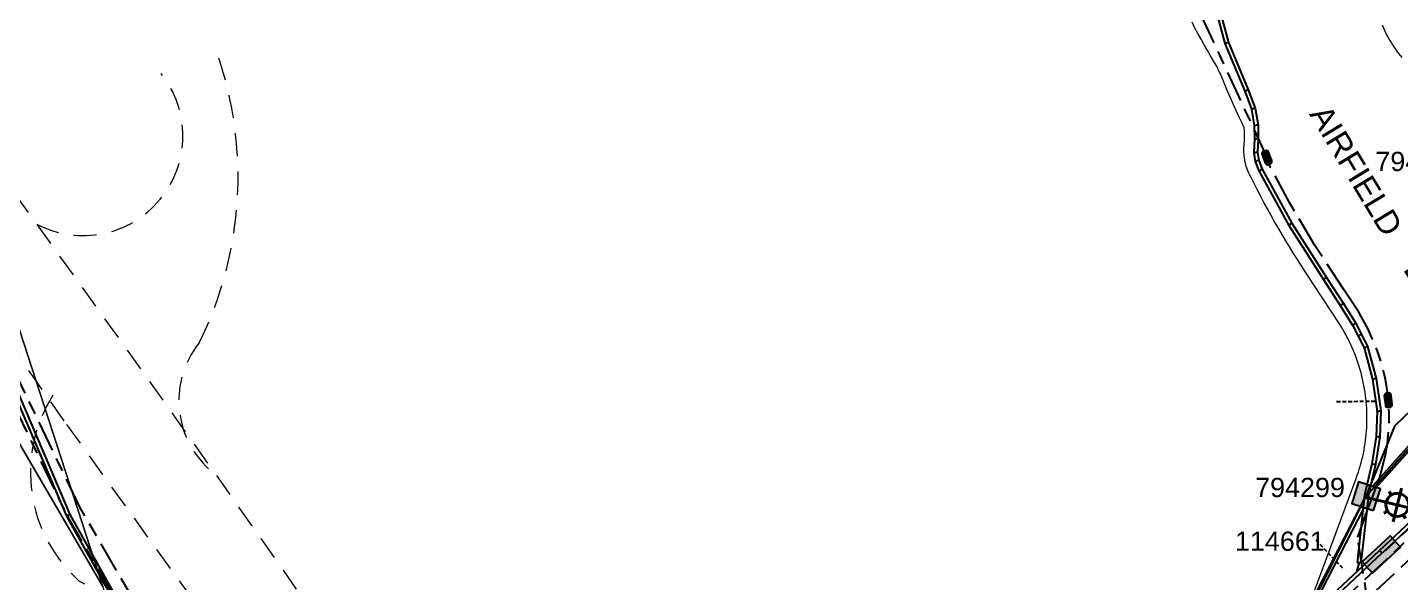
# Model space of a CAD drawing. Header units: metres. Extents: x 300929 to 302247, y 6244220 to 6246836.
# Drawn here: x 301437.7 to 301615.9, y 6244942.8 to 6245014.8 of the extents above; entities that cross this region are included whole.
import ezdxf
from ezdxf.enums import TextEntityAlignment as Align

# ---------------------------------------------------------------- set-up
doc = ezdxf.new("R2010")
doc.units = ezdxf.units.M
for name, pattern in [('Cable Exist UG', [8.2, 4, -1.2, 1.8, -1.2]), ('Dash', [5, 3, -2]), ('DASHED', [0.75, 0.5, -0.25])]:
    doc.linetypes.add(name, pattern=pattern)
doc.layers.get('0').update_dxf_attribs({"color": 6})
for name, color, linetype in [('_User Miscellaneous1', 7, 'Continuous'), ('Duct_SP_EXT', 7, 'Continuous'), ('Equip_HV_EXT', 7, 'Continuous'), ('Equip_SP_SL_EXT', 7, 'Continuous'), ('Mains_HV_MOD', 3, 'Continuous'), ('Mains_LV_EXT', 7, 'Continuous'), ('SupportsUG_SP_LV_EXT', 7, 'Continuous'), ('SupportsUG_SP_LV_SL_EXT', 7, 'Continuous')]:
    doc.layers.add(name, color=color, linetype=linetype)
for name, color, linetype, lineweight in [('Cadastre Developer_SP_EXT', 9, 'Continuous', 5), ('Cadastre Land Parcels_SP_EXT', 9, 'Continuous', 5), ('Cadastre Roads_SP_EXT', 9, 'Continuous', 5)]:
    doc.layers.add(name, color=color, linetype=linetype, lineweight=lineweight)
doc.layers.add('UNKNOWN_FEATURES', color=1, linetype='DASHED', plot=False)
doc.styles.add('COLUMN_LABEL', font='arial.ttf')
doc.styles.add('iecARIAL', font='arial.ttf', dxfattribs={"height": 2})
doc.styles.add('POLE_LABEL', font='arial.ttf')
doc.styles.get("Standard").update_dxf_attribs({"font": 'arial.ttf'})

# ---------------------------------------------------------------- blocks, each defined once
blk = doc.blocks.new('COLUMN_EXT')
blk.add_hatch(color=256).paths.add_polyline_path([(-1.49, 1.48), (-1.49, -1.49), (1.48, -1.49), (1.48, 1.48)])
blk.add_lwpolyline([(-1.49, -1.49), (1.48, -1.49), (1.48, 1.48), (-1.49, 1.48)], close=True)
for tag, height, style, flags, p in [('ASSET_NUM', 2.5, 'COLUMN_LABEL', 8, (2, 2)), ('STRUCTURE_PLANT_NUMBER', 0.2, 'POLE_LABEL', 9, (1.81, 0.03)), ('STREET_CODE', 0.2, 'COLUMN_LABEL', 9, (1.81, -0.2))]:
    blk.add_attdef(tag, text='', height=height, dxfattribs=dict(style=style, flags=flags)).set_placement(p, align=Align.MIDDLE_LEFT)
at = {"flags": 9}
for tag, p in [('COLUMN_TYPE', (1.81, -0.4)), ('OWNED_BY', (1.81, -0.6)), ('STATE', (1.81, -0.8)), ('USAGE', (1.81, -1)), ('STREETNAME', (1.81, -1.6)), ('SUBURB', (1.81, -1.8)), ('LEGEND', (1.81, -1.2)), ('LOCATION', (1.81, -1.4)), ('NOTES', (1.81, -2))]:
    blk.add_attdef(tag, text='', height=0.2, dxfattribs=at).set_placement(p, align=Align.MIDDLE_LEFT)
at = {"flags": 1}
blk.add_attdef('Z', (1.81, -2.35), '', height=0.2, dxfattribs=at)
blk = doc.blocks.new('PILLAR_EXT')
blk.add_hatch(color=256).paths.add_polyline_path([(-2.475, 0.99), (-2.475, -0.99), (2.475, -0.99), (2.475, 0.99)])
blk.add_lwpolyline([(-2.475, -0.99), (2.475, -0.99), (2.475, 0.99), (-2.475, 0.99)], close=True)
at = {"style": 'iecARIAL', "flags": 8}
blk.add_attdef('ASSET_NUM', (1.5, 3.5), '', height=2.5, dxfattribs=at)
for tag, p, flags in [('OWNED_BY', (0, -0.2), 9), ('STATE', (0, -0.4), 9), ('SUPPORT_TYPE', (0, -0.6), 9), ('STREETNAME', (0, -1.8), 9), ('USAGE', (0, -0.8), 9), ('LEGEND', (0, -1), 9), ('LOCATION', (0, -1.2), 9), ('NOTES', (0, -1.4), 9), ('PARENT', (0, -1.6), 9), ('SUBURB', (0, -2), 1)]:
    blk.add_attdef(tag, p, '', height=0.2, dxfattribs=dict(flags=flags))
blk = doc.blocks.new('SL_LANTERN_EXT')
at = {"lineweight": 40}
for p, q in [((-1.46, 5.68), (-1.06, 5.28)), ((0, 1.97), (0, 6.47)), ((1.46, 5.68), (1.06, 5.28)), ((-2.25, 4.22), (2.25, 4.22)), ((-1.46, 2.76), (-1.06, 3.16)), ((0, 0), (0, 2.72)), ((1.46, 2.76), (1.06, 3.16))]:
    blk.add_line(p, q, dxfattribs=at)
blk.add_circle((0, 4.22), 1.5, dxfattribs=at)
at = {"style": 'iecARIAL', "flags": 8}
blk.add_attdef('ASSET_NUM', (1.5, 1.5), '', height=2.5, dxfattribs=at)
for tag, p, height, flags in [('OPERATING_VOLTAGE', (0.98, -1.65), 0.2, 9), ('ORIENTATION', (0.98, -1.85), 0.2, 9), ('CONSTRUCTED_VOLTAGE', (0.98, -0.65), 0.2, 9), ('CONTROL_TYPE', (0.98, -0.85), 0.2, 9), ('LANTERN_PURPOSE', (0.98, -1.05), 0.2, 9), ('LANTERN_TYPE', (0.98, -1.25), 0.2, 9), ('NO_PHASES', (0.98, -1.45), 0.2, 9), ('LNUMBER', (2.18, -3.25), 2.5, 8), ('OWNED_BY', (0.98, -2.05), 0.2, 9), ('STATE', (0.98, -2.25), 0.2, 9), ('USAGE', (0.98, -2.45), 0.2, 9), ('CEXIST', (0.98, -2.65), 0.2, 9), ('CNEW', (0.98, -2.85), 0.2, 9), ('CNUMBER', (0.98, -3.05), 0.2, 9), ('CREMOVE', (0.98, -3.25), 0.2, 9), ('CREPLACE', (0.98, -3.45), 0.2, 9), ('LKINGHEIGHT', (0.98, -3.65), 0.2, 9), ('LBRACKET', (0.98, -3.85), 0.2, 9), ('LBRACKETVOCAB', (0.98, -4.05), 0.2, 9), ('LCATEGORY', (0.98, -4.25), 0.2, 9), ('LCHARGE1', (0.98, -4.45), 0.2, 9), ('LCHARGE1PERCENT', (0.98, -4.65), 0.2, 9), ('LCHARGE2', (0.98, -4.85), 0.2, 9), ('LCHARGE2PERCENT', (0.98, -5.05), 0.2, 9), ('LCHARGE3', (0.98, -5.25), 0.2, 9), ('LCHARGE3PERCENT', (0.98, -5.45), 0.2, 9), ('LEXIST', (0.98, -5.65), 0.2, 9), ('LLAMP', (0.98, -5.85), 0.2, 9), ('LLAMPVOCAB', (0.98, -6.05), 0.2, 9), ('LMAST', (0.98, -6.25), 0.2, 9), ('LMASTVOCAB', (0.98, -6.45), 0.2, 9), ('LNEW', (0.98, -6.65), 0.2, 9), ('LANTNUMBER', (0.98, -6.85), 0.2, 9), ('LOUTREACH', (0.98, -7.25), 0.2, 9), ('LOUTREACHVOCAB', (0.98, -7.45), 0.2, 9), ('LRATECODE', (0.98, -7.65), 0.2, 9), ('LREMOVE', (0.98, -7.85), 0.2, 9), ('LREPLACE', (0.98, -8.05), 0.2, 9), ('LTYPE', (0.98, -8.25), 0.2, 9), ('LTYPEVOCAB', (0.98, -8.45), 0.2, 9), ('LEGEND', (0.98, -8.65), 0.2, 9), ('LOCATION', (0.98, -8.85), 0.2, 9), ('NOTES', (0.98, -9.05), 0.2, 9), ('STREETNAME', (0.98, -9.25), 0.2, 9), ('SUBURB', (0.98, -9.45), 0.2, 1)]:
    blk.add_attdef(tag, p, '', height=height, dxfattribs=dict(flags=flags))
blk = doc.blocks.new('HV_STJ_EXT')
h = blk.add_hatch(color=256)
edge = h.paths.add_edge_path()
edge.add_ellipse((-0.59, 0.13), major_axis=(0.226, 0.226), ratio=1, start_angle=45, end_angle=135)
edge.add_line((-0.91, 0.13), (-0.91, -0.13))
edge.add_ellipse((-0.59, -0.13), major_axis=(0.226, 0.226), ratio=1, start_angle=135, end_angle=225)
edge.add_line((-0.59, -0.45), (0.59, -0.45))
edge.add_ellipse((0.59, -0.13), major_axis=(-0.226, 0.226), ratio=1, start_angle=135, end_angle=225)
edge.add_line((0.91, -0.13), (0.91, 0.13))
edge.add_ellipse((0.59, 0.13), major_axis=(-0.226, 0.226), ratio=1, start_angle=225, end_angle=315)
edge.add_line((0.59, 0.45), (-0.59, 0.45))
blk.add_lwpolyline([(-0.91, 0.13), (-0.91, -0.13, 0.414214), (-0.59, -0.45), (0.59, -0.45, 0.414214), (0.91, -0.13), (0.91, 0.13, 0.414214), (0.59, 0.45), (-0.59, 0.45, 0.414214)], format="xyb", close=True)
for tag, flags, p in [('ORIENTATION', 9, (1.5, 0)), ('Z', 1, (1.5, -0.8)), ('USAGE', 9, (1.5, -0.2)), ('LEGEND', 9, (1.5, -0.4)), ('NOTES', 9, (1.5, -0.6))]:
    blk.add_attdef(tag, text='', height=0.2, dxfattribs=dict(flags=flags)).set_placement(p, align=Align.MIDDLE_LEFT)

msp = doc.modelspace()

# ---------------------------------------------------------------- linework, layer by layer
at = {"layer": '_User Miscellaneous1'}
for points in [[(301611.41, 6244954), (301652.32, 6244999.69)], [(301611.41, 6244954), (301615.18, 6244963.16), (301624.7, 6244972.27), (301632.26, 6244978.35), (301637.44, 6244987.46)], [(301593.67, 6244918.63), (301611.42, 6244954)], [(301593.67, 6244918.63), (301611.28, 6244953.84), (301611.42, 6244954)], [(301610.5, 6244945.38), (301610.17, 6244944.23)]]:
    msp.add_lwpolyline(points, dxfattribs=at)
at = {"layer": 'Cadastre Developer_SP_EXT', "linetype": 'Dash'}
for points in [[(301350.38, 6245107.14, -0.014812), (301492.59, 6244913.2)], [(301462.25, 6245011.58, -0.202252), (301459.96, 6244973.87)], [(301438.9, 6244989.28, 0.813578), (301455.01, 6245008.81)], [(301459.96, 6244973.87, 0.425589), (301462.22, 6244956.69)], [(301445.81, 6244932.8, -0.477156), (301435.92, 6244973.63)], [(301440.97, 6244967.07, 0.369035), (301444.45, 6244942.93)], [(301444.45, 6244942.93, -0.110595), (301478.3, 6244912.69)]]:
    msp.add_lwpolyline(points, format="xyb", dxfattribs=at)
msp.add_lwpolyline([(301365.75, 6245072.44), (301442.74, 6244963.28), (301509.34, 6244870.93), (301528.45, 6244846.87)], dxfattribs=at)
at = {"layer": 'Cadastre Land Parcels_SP_EXT', "linetype": 'Continuous'}
for points in [[(301404.71, 6245073.76), (301371.25, 6245176.73), (301349.41, 6245178.96), (301399.86, 6245023.73), (301447.44, 6244942.27), (301404.71, 6245073.76)], [(301465.61, 6244859.41), (301465.92, 6244860.58), (301469.46, 6244874.54), (301447.44, 6244942.27), (301399.86, 6245023.73), (301401.41, 6245018.97), (301427.4, 6244938.99), (301453.39, 6244859.02), (301465.08, 6244857.33), (301465.61, 6244859.41)]]:
    msp.add_lwpolyline(points, close=True, dxfattribs=at)
for points in [[(301404.71, 6245073.76), (301447.44, 6244942.27)], [(301604.16, 6244940.19), (301610.14, 6244956.3), (301610.28, 6244956.7), (301610.42, 6244957.1), (301610.54, 6244957.5), (301610.66, 6244957.9), (301610.78, 6244958.31), (301610.88, 6244958.72), (301610.98, 6244959.13), (301611.07, 6244959.54), (301611.15, 6244959.95), (301611.22, 6244960.37), (301611.29, 6244960.79), (301611.35, 6244961.2), (301611.4, 6244961.62), (301611.44, 6244962.04), (301611.47, 6244962.46), (301611.5, 6244962.88), (301611.52, 6244963.3), (301611.53, 6244963.73), (301611.53, 6244964.15), (301611.53, 6244964.57), (301611.52, 6244964.99), (301611.5, 6244965.41), (301611.47, 6244965.83), (301611.43, 6244966.25), (301611.39, 6244966.67), (301611.34, 6244967.09), (301611.28, 6244967.5), (301611.21, 6244967.92), (301611.14, 6244968.33), (301611.06, 6244968.75), (301610.97, 6244969.16), (301610.87, 6244969.57), (301610.77, 6244969.98), (301610.65, 6244970.38), (301610.53, 6244970.79), (301610.41, 6244971.19), (301610.27, 6244971.59), (301610.13, 6244971.98), (301609.98, 6244972.37), (301609.82, 6244972.76), (301609.66, 6244973.15), (301609.49, 6244973.53), (301609.31, 6244973.92), (301609.12, 6244974.29), (301608.93, 6244974.67), (301608.73, 6244975.04), (301608.52, 6244975.4), (301608.31, 6244975.76), (301608.09, 6244976.12), (301607.86, 6244976.48), (301603.54, 6244983.06), (301603.02, 6244983.86), (301602.51, 6244984.67), (301602, 6244985.48), (301601.5, 6244986.29), (301601, 6244987.11), (301600.51, 6244987.93), (301600.03, 6244988.75), (301599.55, 6244989.58), (301599.08, 6244990.41), (301598.62, 6244991.25), (301598.16, 6244992.09), (301597.71, 6244992.93), (301597.26, 6244993.78), (301596.83, 6244994.63), (301596.4, 6244995.48), (301596.29, 6244995.69), (301596.2, 6244995.89), (301596.1, 6244996.1), (301596.02, 6244996.31), (301595.94, 6244996.53), (301595.87, 6244996.75), (301595.81, 6244996.97), (301595.75, 6244997.19), (301595.7, 6244997.41), (301595.66, 6244997.63), (301595.63, 6244997.86), (301595.6, 6244998.09), (301595.58, 6244998.32), (301595.56, 6244998.55), (301595.56, 6244998.78), (301595.56, 6244999), (301595.57, 6244999.24), (301595.58, 6244999.47), (301595.61, 6244999.69), (301595.63, 6244999.99), (301595.64, 6245000.29), (301595.65, 6245000.58), (301595.65, 6245000.88), (301595.64, 6245001.18), (301595.63, 6245001.47), (301595.6, 6245001.77), (301595.23, 6245002.54), (301594.86, 6245003.31), (301594.51, 6245004.09), (301594.15, 6245004.87), (301593.81, 6245005.66), (301593.47, 6245006.45), (301593.13, 6245007.25), (301592.81, 6245008.04), (301592.49, 6245008.84), (301592.4, 6245009), (301592.31, 6245009.16), (301592.23, 6245009.33), (301592.16, 6245009.5), (301592.09, 6245009.67), (301591.66, 6245010.38), (301591.24, 6245011.09), (301590.82, 6245011.81), (301590.41, 6245012.53), (301590, 6245013.25), (301589.6, 6245013.98), (301589.21, 6245014.71), (301588.83, 6245015.45)], [(301613.49, 6245015.12), (301613.85, 6245014.31), (301614, 6245014.01), (301614.16, 6245013.7), (301614.32, 6245013.41), (301614.49, 6245013.11), (301614.67, 6245012.82), (301614.85, 6245012.53), (301615.03, 6245012.25), (301615.23, 6245011.97), (301615.42, 6245011.69), (301615.63, 6245011.42), (301615.84, 6245011.15), (301616.05, 6245010.89)]]:
    msp.add_lwpolyline(points, dxfattribs=at)
at = {"layer": 'Duct_SP_EXT'}
for p, q in [((301591.15, 6245019.87), (301593.1, 6245012.7)), ((301591.61, 6245019.99), (301593.55, 6245012.85)), ((301593.1, 6245012.7), (301593.33, 6245012.77)), ((301593.1, 6245012.7), (301595.68, 6245006.51)), ((301593.55, 6245012.85), (301593.33, 6245012.77)), ((301593.55, 6245012.85), (301596.13, 6245006.68)), ((301595.68, 6245006.51), (301595.91, 6245006.6)), ((301595.68, 6245006.51), (301596.54, 6245004.18)), ((301596.13, 6245006.68), (301595.91, 6245006.6)), ((301596.13, 6245006.68), (301597.01, 6245004.31)), ((301596.54, 6245004.18), (301596.77, 6245004.25)), ((301596.54, 6245004.18), (301596.91, 6245002.08)), ((301597.01, 6245004.31), (301596.77, 6245004.25)), ((301597.01, 6245004.31), (301597.39, 6245002.12)), ((301596.91, 6245002.08), (301597.15, 6245002.1)), ((301596.91, 6245002.08), (301596.95, 6245000.34)), ((301597.39, 6245002.12), (301597.15, 6245002.1)), ((301597.39, 6245002.12), (301597.43, 6245000.33)), ((301596.95, 6245000.34), (301596.83, 6244998.54)), ((301596.95, 6245000.34), (301597.19, 6245000.33)), ((301597.43, 6245000.33), (301597.19, 6245000.33)), ((301597.43, 6245000.33), (301597.32, 6244998.57)), ((301612.32, 6244955.37), (301651.58, 6244999.23)), ((301612.68, 6244955.05), (301651.94, 6244998.91)), ((301596.83, 6244998.54), (301597.07, 6244998.56)), ((301596.83, 6244998.54), (301597.02, 6244997.4)), ((301597.02, 6244997.4), (301597.25, 6244997.47)), ((301597.02, 6244997.4), (301597.49, 6244996.19)), ((301597.32, 6244998.57), (301597.07, 6244998.56)), ((301597.48, 6244997.53), (301597.25, 6244997.47)), ((301597.32, 6244998.57), (301597.48, 6244997.53)), ((301597.48, 6244997.53), (301597.93, 6244996.4)), ((301597.49, 6244996.19), (301597.71, 6244996.29)), ((301597.49, 6244996.19), (301601.35, 6244989.17)), ((301597.93, 6244996.4), (301597.71, 6244996.29)), ((301597.93, 6244996.4), (301601.76, 6244989.42)), ((301601.35, 6244989.17), (301601.55, 6244989.29)), ((301601.35, 6244989.17), (301605.88, 6244982.11)), ((301601.76, 6244989.42), (301601.55, 6244989.29)), ((301601.76, 6244989.42), (301606.28, 6244982.37)), ((301605.88, 6244982.11), (301606.08, 6244982.24)), ((301605.88, 6244982.11), (301608.07, 6244978.7)), ((301606.28, 6244982.37), (301606.08, 6244982.24)), ((301606.28, 6244982.37), (301608.47, 6244978.96)), ((301608.07, 6244978.7), (301608.27, 6244978.83)), ((301608.07, 6244978.7), (301609.65, 6244976.17)), ((301608.47, 6244978.96), (301608.27, 6244978.83)), ((301608.47, 6244978.96), (301610.07, 6244976.41)), ((301609.65, 6244976.17), (301609.86, 6244976.29)), ((301609.65, 6244976.17), (301610.37, 6244974.76)), ((301610.07, 6244976.41), (301609.86, 6244976.29)), ((301610.07, 6244976.41), (301610.8, 6244974.98)), ((301610.37, 6244974.76), (301610.59, 6244974.87)), ((301610.37, 6244974.76), (301611.18, 6244973.21)), ((301610.8, 6244974.98), (301610.59, 6244974.87)), ((301610.8, 6244974.98), (301611.61, 6244973.43)), ((301433.28, 6244973.49), (301442.74, 6244951.39)), ((301433.73, 6244973.65), (301443.17, 6244951.6)), ((301611.17, 6244973.23), (301611.39, 6244973.32)), ((301611.18, 6244973.21), (301611.17, 6244973.23)), ((301611.17, 6244973.23), (301612.27, 6244969.17)), ((301611.18, 6244973.21), (301611.39, 6244973.32)), ((301611.61, 6244973.43), (301611.39, 6244973.32)), ((301611.62, 6244973.41), (301611.39, 6244973.32)), ((301611.61, 6244973.43), (301611.62, 6244973.41)), ((301611.62, 6244973.41), (301612.74, 6244969.27)), ((301612.27, 6244969.17), (301612.5, 6244969.22)), ((301612.27, 6244969.17), (301612.84, 6244964.98)), ((301612.74, 6244969.27), (301612.5, 6244969.22)), ((301612.74, 6244969.27), (301613.32, 6244965.04)), ((301612.84, 6244965), (301612.74, 6244961.72)), ((301612.84, 6244964.98), (301613.08, 6244965.01)), ((301612.84, 6244965), (301613.08, 6244965.01)), ((301612.84, 6244964.98), (301612.84, 6244965)), ((301613.32, 6244965.04), (301613.08, 6244965.01)), ((301613.32, 6244965.02), (301613.08, 6244965.01)), ((301613.32, 6244965.02), (301613.22, 6244961.68)), ((301613.32, 6244965.04), (301613.32, 6244965.02)), ((301612.74, 6244961.72), (301612.17, 6244958.18)), ((301613.22, 6244961.68), (301612.64, 6244958.09)), ((301612.74, 6244961.72), (301612.98, 6244961.7)), ((301613.22, 6244961.68), (301612.98, 6244961.7)), ((301612.17, 6244958.18), (301611.52, 6244955.43)), ((301612.64, 6244958.09), (301611.99, 6244955.32)), ((301612.17, 6244958.18), (301612.41, 6244958.14)), ((301612.64, 6244958.09), (301612.41, 6244958.14)), ((301611.52, 6244955.43), (301611.23, 6244954.17)), ((301611.52, 6244955.43), (301611.75, 6244955.38)), ((301611.99, 6244955.32), (301611.7, 6244954.06)), ((301611.99, 6244955.32), (301611.75, 6244955.38)), ((301612.32, 6244955.37), (301612.5, 6244955.21)), ((301612.68, 6244955.05), (301612.5, 6244955.21)), ((301593.96, 6244920.25), (301610.75, 6244952.69)), ((301594.39, 6244920.03), (301611.18, 6244952.47)), ((301611.23, 6244954.14), (301610.26, 6244945.4)), ((301611.71, 6244954.09), (301610.73, 6244945.35)), ((301610.75, 6244952.69), (301610.96, 6244952.58)), ((301611.18, 6244952.47), (301610.96, 6244952.58)), ((301611.23, 6244954.17), (301611.47, 6244954.11)), ((301611.23, 6244954.14), (301611.47, 6244954.11)), ((301611.71, 6244954.09), (301611.47, 6244954.11)), ((301611.7, 6244954.06), (301611.47, 6244954.11)), ((301442.74, 6244951.39), (301442.95, 6244951.5)), ((301442.74, 6244951.39), (301460.22, 6244920.17)), ((301443.17, 6244951.6), (301442.95, 6244951.5)), ((301443.17, 6244951.6), (301460.63, 6244920.41)), ((301618.61, 6244952.06), (301613.16, 6244946.94)), ((301618.95, 6244951.72), (301613.49, 6244946.59)), ((301515.69, 6244855.99), (301613.16, 6244946.94)), ((301516.01, 6244855.64), (301613.48, 6244946.59)), ((301610.26, 6244945.4), (301610.5, 6244945.38)), ((301610.73, 6244945.35), (301610.5, 6244945.38)), ((301613.16, 6244946.94), (301613.32, 6244946.76)), ((301613.16, 6244946.94), (301613.32, 6244946.76)), ((301613.48, 6244946.59), (301613.32, 6244946.76)), ((301613.49, 6244946.59), (301613.32, 6244946.76))]:
    msp.add_line(p, q, dxfattribs=at)
at = {"layer": 'Mains_HV_MOD', "linetype": 'Cable Exist UG'}
for points in [[(301361.65, 6245197.11), (301420.72, 6245014.39), (301432.3, 6244973.29), (301442.69, 6244951.64), (301494.45, 6244862.63), (301494.82, 6244857.79), (301493.78, 6244856.31)], [(301493.88, 6244856.59), (301500.22, 6244854.81), (301515.39, 6244853.61), (301621, 6244952.29), (301642.3, 6244974.94), (301678.07, 6245030.05), (301718.43, 6245134.77), (301707.04, 6245139.1), (301707.27, 6245141.23)], [(301720.89, 6245136.02), (301679.86, 6245029.04), (301643.88, 6244973.61), (301621.05, 6244949.53), (301517.74, 6244852.98), (301515.07, 6244850.3), (301514.1, 6244849.28)], [(301473.97, 6244901.81), (301444.46, 6244952.58), (301434.18, 6244974), (301426.74, 6245000.42), (301422.63, 6245015), (301422.63, 6245015), (301385.33, 6245130.36)]]:
    msp.add_lwpolyline(points, dxfattribs=at)
for points in [[(301587.84, 6245101.13), (301587.4, 6245099.14), (301596.57, 6245096.99), (301595.71, 6245093.38), (301595.71, 6245093.38), (301591.05, 6245073.63), (301591.05, 6245073.63, 0.028391), (301589.15, 6245060.33), (301589.15, 6245060.33), (301588.99, 6245058.34), (301586.25, 6245053.61), (301585.47, 6245049.75), (301585.26, 6245045.97), (301585.51, 6245041.99), (301585.51, 6245041.99), (301586.87, 6245026.62), (301589.98, 6245016.4), (301598.55, 6244997.9)], [(301614.3, 6244966.41, 0.092506), (301612.04, 6244974.83), (301612.04, 6244974.83), (301611.72, 6244975.58), (301610.46, 6244977.85), (301608.58, 6244980.72), (301604.77, 6244986.5), (301601.51, 6244992.01), (301599.02, 6244996.64), (301598.69, 6244997.4), (301598.55, 6244997.9)], [(301333.02, 6244561.9), (301333.83, 6244563.11), (301336.18, 6244566.65), (301336.18, 6244566.65), (301371.18, 6244619.28), (301382.33, 6244636.05), (301384.82, 6244639.77), (301399.33, 6244661.58), (301502.76, 6244827.35), (301507.27, 6244834.57), (301507.27, 6244834.57), (301513.82, 6244845.08), (301517.39, 6244849.84), (301517.39, 6244849.84), (301520.44, 6244849.96), (301612.3, 6244935.87), (301610.33, 6244948.69), (301610.33, 6244948.69), (301611.58, 6244952.07), (301612.36, 6244954.21), (301613.22, 6244956.46), (301613.69, 6244958.33), (301613.69, 6244958.33, 0.085269), (301614.3, 6244966.41)]]:
    msp.add_lwpolyline(points, format="xyb", dxfattribs=at)
at = {"layer": 'Mains_LV_EXT', "linetype": 'Cable Exist UG'}
msp.add_lwpolyline([(301668.34, 6245016.82), (301656.77, 6244998.98), (301657.63, 6244997.42), (301656.71, 6244995.7), (301654.72, 6244995.83), (301643.91, 6244979.15), (301644.5, 6244977.17), (301643.55, 6244975.54), (301641.51, 6244975.48), (301618.99, 6244951.68), (301613.39, 6244946.42)], dxfattribs=at)
at = {"layer": 'UNKNOWN_FEATURES'}
for points in [[(301612.59, 6244966.28), (301607.51, 6244966.21)], [(301608.38, 6244944.63), (301604.9, 6244948.32)]]:
    msp.add_lwpolyline(points, dxfattribs=at)

# ---------------------------------------------------------------- block references
at = {"layer": 'Equip_HV_EXT'}
for p, rotation in [((301598.55, 6244997.9), 290.7888890001361), ((301614.3, 6244966.44), 96.49284211282033)]:
    msp.add_blockref('HV_STJ_EXT', p, dxfattribs=dict(at, rotation=rotation))
at = {"layer": 'Equip_SP_SL_EXT'}
ref = msp.add_blockref('SL_LANTERN_EXT', (301611.37, 6244953.83), dxfattribs=dict(at, rotation=256.4761854146785))
ref.add_attrib('ASSET_NUM', '221045', dxfattribs={"layer": '0', "height": 2.5, "style": 'iecARIAL'}).set_placement((301631.09, 6244950.88), align=Align.MIDDLE_RIGHT)
at = {"layer": 'SupportsUG_SP_LV_EXT'}
ref = msp.add_blockref('PILLAR_EXT', (301613.39, 6244946.42), dxfattribs=dict(at, rotation=42.58889543145192))
ref.add_attrib('ASSET_NUM', '114661', dxfattribs={"layer": '0', "height": 2.5, "style": 'iecARIAL'}).set_placement((301606.05, 6244948.15), align=Align.MIDDLE_RIGHT)
at = {"layer": 'SupportsUG_SP_LV_SL_EXT'}
ref = msp.add_blockref('COLUMN_EXT', (301623.49, 6244993.56), dxfattribs=dict(at, rotation=303.4337276201503))
ref.add_attrib('ASSET_NUM', '794301', dxfattribs={"layer": '0', "height": 2.5, "style": 'COLUMN_LABEL'}).set_placement((301612.62, 6244998.66), align=Align.TOP_LEFT)
ref = msp.add_blockref('COLUMN_EXT', (301611.41, 6244954), dxfattribs=dict(at, rotation=72.36220333528411))
ref.add_attrib('ASSET_NUM', '794299', dxfattribs={"layer": '0', "height": 2.5, "style": 'COLUMN_LABEL'}).set_placement((301608.67, 6244956.37), align=Align.TOP_RIGHT)

# ---------------------------------------------------------------- texts
at = {"layer": 'Cadastre Roads_SP_EXT', "color": 0}
msp.add_text('AIRFIELD    DRIVE', height=3, rotation=301.2106, dxfattribs=at).set_placement((301603.98, 6245003.53))

doc.saveas('drawing.dxf')
